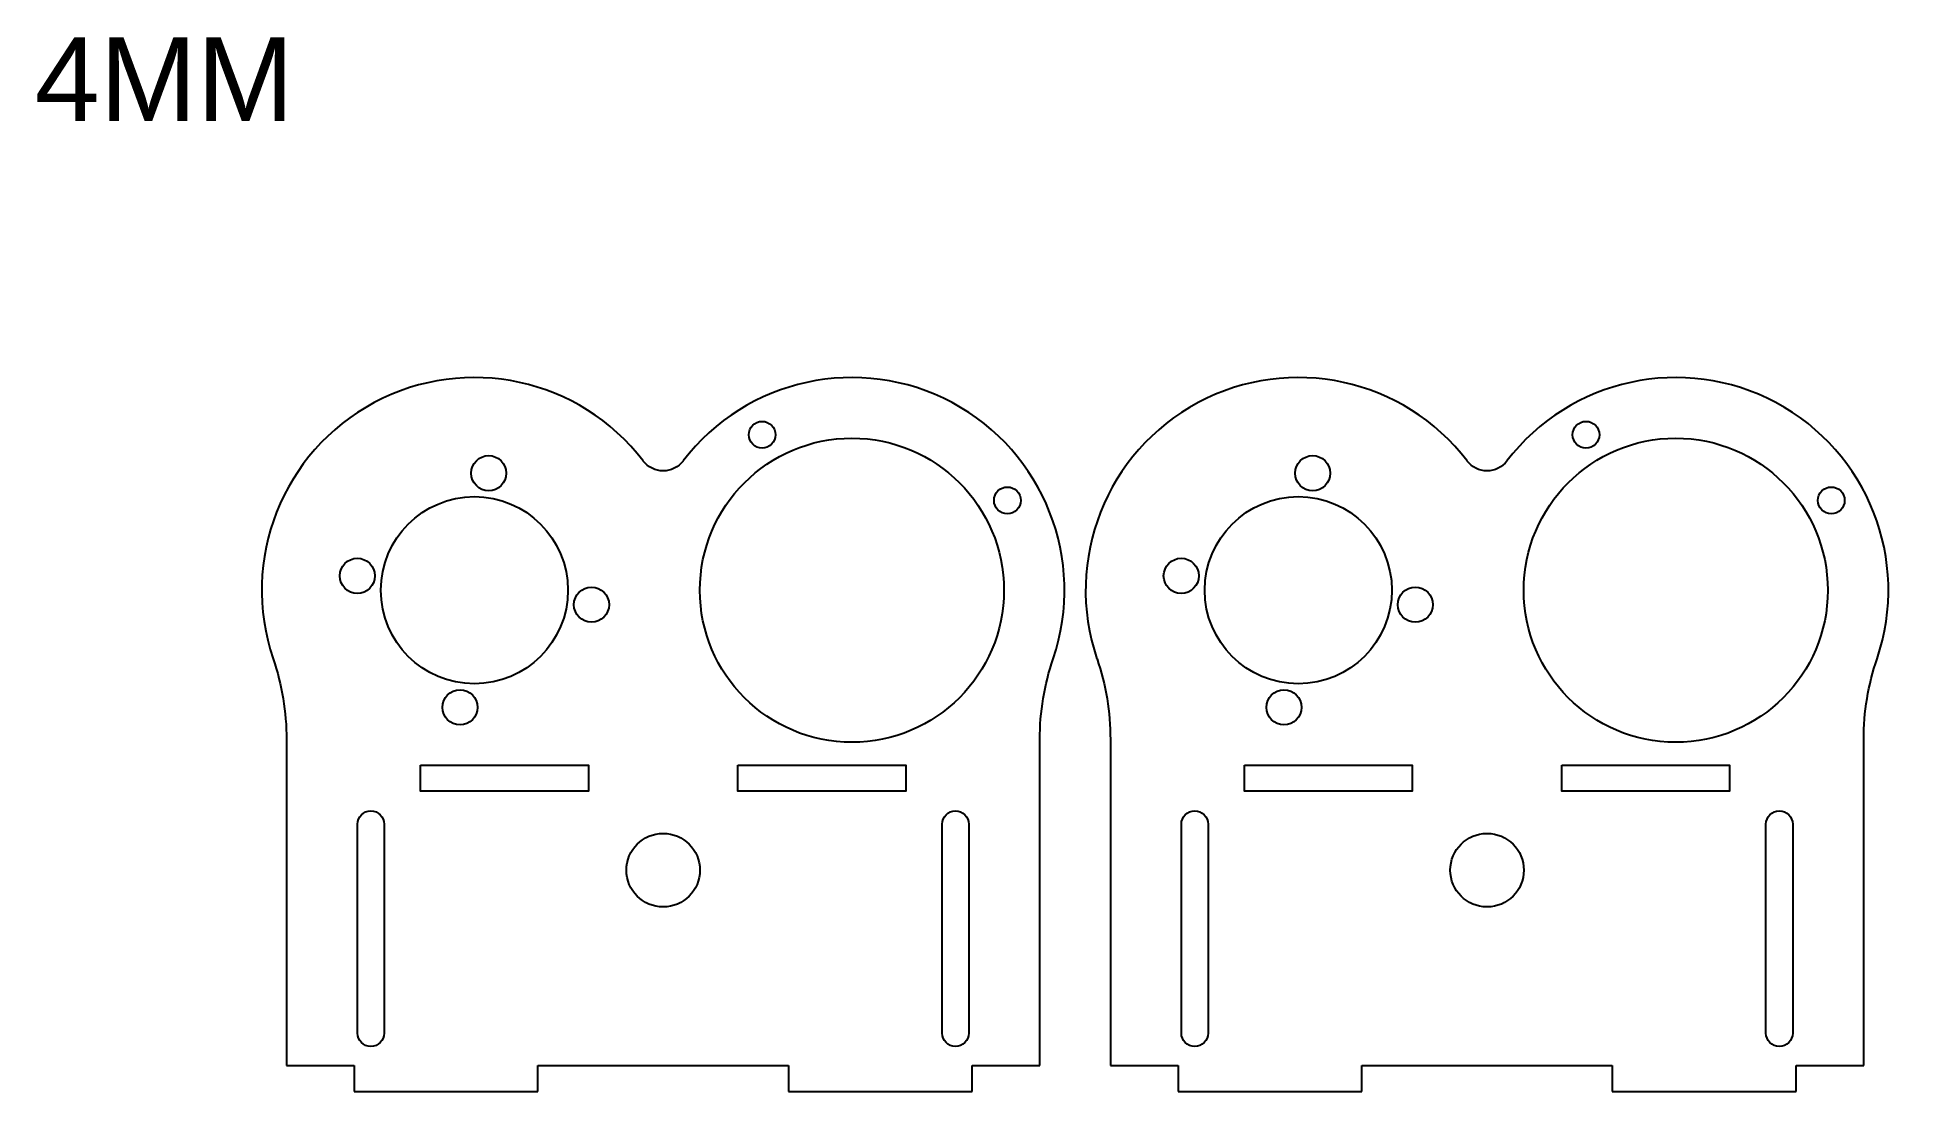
# Model space of a CAD drawing. Header units: millimetres. Extents: x -133 to 91, y 3 to 130.
import ezdxf

# ---------------------------------------------------------------- set-up
doc = ezdxf.new("R2010")
doc.units = ezdxf.units.MM
doc.layers.get('0').update_dxf_attribs({"true_color": 0x000000})
doc.layers.add('Default', color=7, linetype='Continuous', true_color=0x000000)
doc.styles.add('Millimeter Small', font='')
doc.styles.get('Millimeter Small').set_extended_font_data('Arial')

# ---------------------------------------------------------------- blocks, each defined once
blk = doc.blocks.new('RIGHT')
at = {"color": 0, "linetype": 'ByBlock', "lineweight": -2}
for p, q in [((-45.1, 15.64), (-45.1, -23.4)), ((45.1, -23.4), (45.1, 15.64)), ((-36.6, -19.5), (-36.6, 5.5)), ((-33.4, 5.5), (-33.4, -19.5)), ((33.4, -19.5), (33.4, 5.5)), ((36.6, 5.5), (36.6, -19.5)), ((-45.1, -23.4), (-37, -23.4)), ((-37, -23.4), (-37, -26.5)), ((-15, -26.5), (-15, -23.4)), ((-15, -23.4), (15, -23.4)), ((15, -23.4), (15, -26.5)), ((37, -26.5), (37, -23.4)), ((37, -23.4), (45.1, -23.4)), ((-37, -26.5), (-15, -26.5)), ((15, -26.5), (37, -26.5))]:
    blk.add_line(p, q, dxfattribs=at)
for points in [[(-29.05, 12.55), (-8.95, 12.55), (-8.95, 9.45), (-29.05, 9.45)], [(8.95, 12.55), (29.05, 12.55), (29.05, 9.45), (8.95, 9.45)]]:
    blk.add_lwpolyline(points, close=True, dxfattribs=at)
for centre, radius in [((22.6, 33.51), 18.2), ((11.85, 52.12), 1.6), ((-20.88, 47.52), 2.1), ((41.22, 44.26), 1.6), ((-22.6, 33.51), 11.2), ((-36.62, 35.23), 2.1), ((-8.58, 31.78), 2.1), ((-24.32, 19.49), 2.1), ((0, 0), 4.4)]:
    blk.add_circle(centre, radius, dxfattribs=at)
for centre, start, end in [((-22.6, 33.51), 37.4209, 198.7898), ((22.6, 33.51), 341.2102, 142.5791)]:
    blk.add_arc(centre, 25.46, start, end, dxfattribs=at)
at = {"color": 0, "linetype": 'ByBlock', "lineweight": -2, "extrusion": (0, 0, -1)}
for centre, radius, start, end in [((0, 50.8), 3, 217.4209, 322.5791), ((75.1, 15.64), 30, 161.2102, 180), ((-75.1, 15.64), 30, 0, 18.7898), ((35, 5.5), 1.6, 360, 180), ((-35, 5.5), 1.6, 0, 180), ((35, -19.5), 1.6, 180, 0), ((-35, -19.5), 1.6, 180, 0)]:
    blk.add_arc(centre, radius, start, end, dxfattribs=at)
blk = doc.blocks.new('LEFT')
at = {"color": 0, "linetype": 'ByBlock', "lineweight": -2}
for p, q in [((-45.1, 15.64), (-45.1, -23.4)), ((45.1, -23.4), (45.1, 15.64)), ((-36.6, -19.5), (-36.6, 5.5)), ((-33.4, 5.5), (-33.4, -19.5)), ((33.4, -19.5), (33.4, 5.5)), ((36.6, 5.5), (36.6, -19.5)), ((-45.1, -23.4), (-37, -23.4)), ((-37, -23.4), (-37, -26.5)), ((-15, -26.5), (-15, -23.4)), ((-15, -23.4), (15, -23.4)), ((15, -23.4), (15, -26.5)), ((37, -26.5), (37, -23.4)), ((37, -23.4), (45.1, -23.4)), ((-37, -26.5), (-15, -26.5)), ((15, -26.5), (37, -26.5))]:
    blk.add_line(p, q, dxfattribs=at)
for points in [[(-29.05, 12.55), (-8.95, 12.55), (-8.95, 9.45), (-29.05, 9.45)], [(8.95, 12.55), (29.05, 12.55), (29.05, 9.45), (8.95, 9.45)]]:
    blk.add_lwpolyline(points, close=True, dxfattribs=at)
for centre, radius in [((22.6, 33.51), 18.2), ((11.85, 52.12), 1.6), ((-20.88, 47.52), 2.1), ((41.22, 44.26), 1.6), ((-22.6, 33.51), 11.2), ((-36.62, 35.23), 2.1), ((-8.58, 31.78), 2.1), ((-24.32, 19.49), 2.1), ((0, 0), 4.4)]:
    blk.add_circle(centre, radius, dxfattribs=at)
for centre, start, end in [((-22.6, 33.51), 37.4209, 198.7898), ((22.6, 33.51), 341.2102, 142.5791)]:
    blk.add_arc(centre, 25.46, start, end, dxfattribs=at)
at = {"color": 0, "linetype": 'ByBlock', "lineweight": -2, "extrusion": (0, 0, -1)}
for centre, radius, start, end in [((0, 50.8), 3, 217.4209, 322.5791), ((75.1, 15.64), 30, 161.2102, 180), ((-75.1, 15.64), 30, 0, 18.7898), ((35, 5.5), 1.6, 360, 180), ((-35, 5.5), 1.6, 0, 180), ((35, -19.5), 1.6, 180, 0), ((-35, -19.5), 1.6, 180, 0)]:
    blk.add_arc(centre, radius, start, end, dxfattribs=at)

msp = doc.modelspace()

# ---------------------------------------------------------------- block references
at = {"layer": 'Default'}
for name, p in [('LEFT', (-58.18, 29.97)), ('RIGHT', (40.47, 29.97))]:
    msp.add_blockref(name, p, dxfattribs=at)

# ---------------------------------------------------------------- texts
at = {"layer": 'Default', "insert": (-133.42, 129.65), "char_height": 10, "width": 79.6739, "attachment_point": 1, "style": 'Millimeter Small'}
msp.add_mtext('4MM', dxfattribs=at)

doc.saveas('drawing.dxf')
